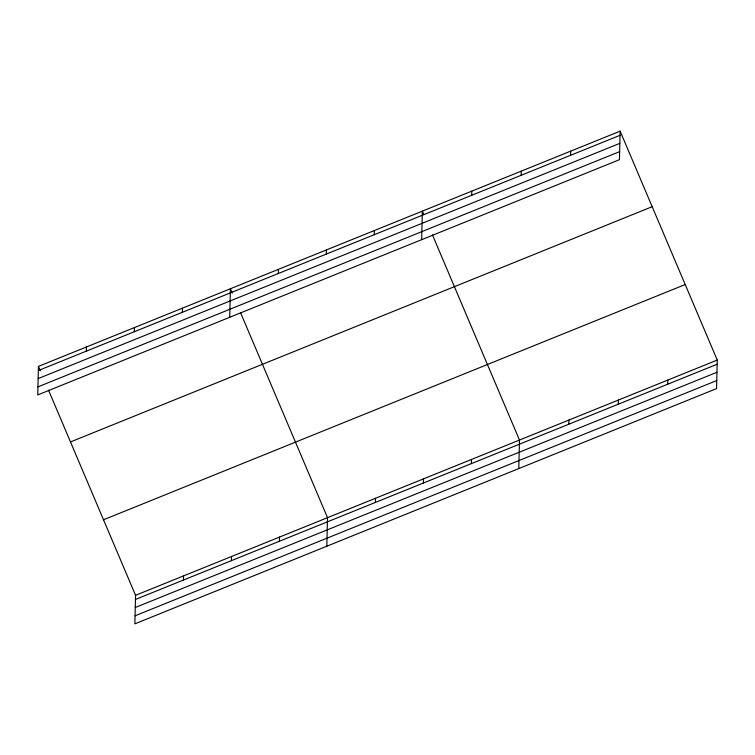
<?xml version="1.0" encoding="UTF-8"?>
<svg xmlns="http://www.w3.org/2000/svg" width="755" height="755" viewBox="0 0 755 755"><rect width="100%" height="100%" fill="white"/><g stroke="black" fill="none" stroke-linecap="round" stroke-linejoin="round"><path stroke-width="1.13" d="M38.448 366.392L37.75 394.931L619.44 159.692L620.138 131.153L38.448 366.392L40.279 370.705M86.334 351.141L86.438 346.989M134.324 331.728L134.428 327.576M48.518 390.137L135.56 595.308L134.862 623.847L716.552 388.608L717.25 360.069L620.138 131.153M182.314 312.325L182.417 308.172M183.456 580.057L183.55 575.905M229.709 317.298L230.407 288.759L232.238 293.082M231.436 560.654L231.54 556.492M278.293 273.508L278.397 269.356M279.425 541.241L279.529 537.088M326.283 254.105L326.386 249.952M326.821 546.224L327.519 517.685L240.477 312.504M374.272 234.692L374.367 230.539M375.405 502.424L375.509 498.272M421.668 239.675L422.356 211.136L423.734 214.373M423.395 483.021L423.498 478.868M471.705 195.29L471.8 191.138M471.384 463.617L471.488 459.455M521.148 175.292L521.243 171.14M518.779 468.591L519.478 440.052L432.436 234.871M570.591 155.303L570.695 151.151M568.817 424.206L568.921 420.054M618.26 404.218L618.364 400.065M667.703 384.219L667.807 380.067M38.345 370.545L620.034 135.305M38.146 378.595L619.836 143.356M37.948 386.881L619.628 151.642M70.498 441.939L652.178 206.691M103.52 519.77L685.2 284.531M135.56 595.308L717.25 360.069M135.466 599.461L717.146 364.221M135.268 607.511L716.948 372.272M135.06 615.806L716.75 380.558"/></g></svg>
